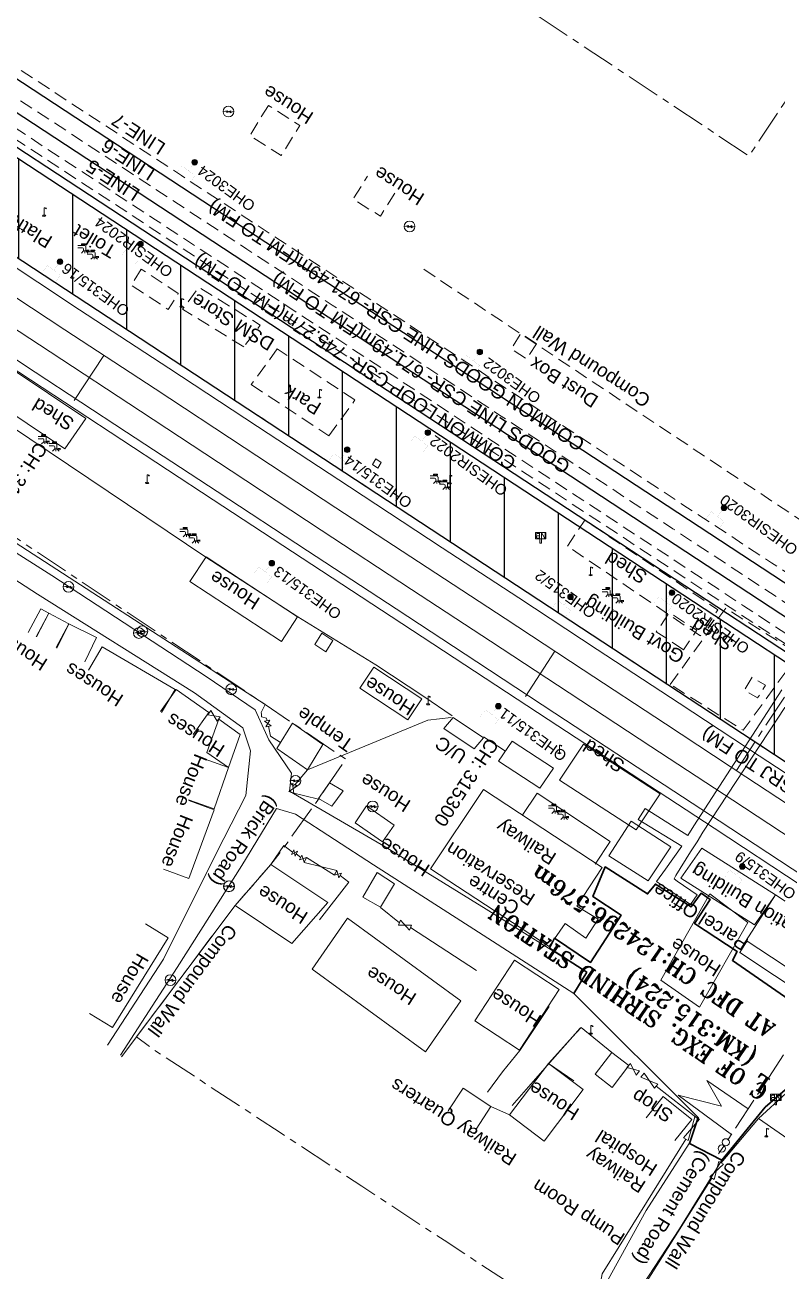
# Model space of a CAD drawing. Header units: metres. Extents: x 628572 to 650094, y 3375792 to 3391117.
# Drawn here: x 632341.1 to 632480.5, y 3388671.6 to 3388902.6 of the extents above; entities that cross this region are included whole.
import ezdxf
from ezdxf.enums import TextEntityAlignment as Align

# ---------------------------------------------------------------- set-up
doc = ezdxf.new("R2010")
doc.units = ezdxf.units.M
doc.header["$MEASUREMENT"] = 0
doc.linetypes.add('CENTER', pattern=[2, 1.25, -0.25, 0.25, -0.25])
doc.linetypes.add('DASHED', pattern=[0.75, 0.5, -0.25])
for name, color, linetype, lineweight in [('Building Under Cons.', 251, 'Continuous', 0), ('Commercial Building Semipucca', 251, 'Continuous', 0), ('Compound Wall', 251, 'Continuous', 0), ('DFCC BOUNDARY', 6, 'CENTER', 0), ('Electric Pole', 251, 'Continuous', 0), ('Existing Chainage', 7, 'Continuous', 0), ('Existing IR Track', 143, 'Continuous', 0), ('Existing Railway Boundary', 7, 'CENTER', 0), ('Fence', 251, 'FENCELINE1', 0), ('Footpath', 251, 'Continuous', 0), ('Gate', 251, 'Continuous', 0), ('Govt buliding', 251, 'Continuous', 0), ('Grill', 251, 'Continuous', 0), ('Lamp_Post', 7, 'Continuous', 0), ('Name Board', 251, 'Continuous', 0), ('OHE MAST', 8, 'Continuous', 0), ('Park', 251, 'Continuous', 30), ('Platform', 251, 'Continuous', 0), ('Religious_Place', 251, 'Continuous', 0), ('Residential Building Pucca', 251, 'Continuous', 0), ('Residential Building Semipucca', 251, 'Continuous', 0), ('Shed', 251, 'Continuous', 0), ("SIRHIND STN SRJ's", 251, 'Continuous', 0), ('Step', 7, 'Continuous', 0), ('Subroad Edge', 34, 'Continuous', 0), ('Tank', 7, 'Continuous', 0), ('Tap', 8, 'Continuous', 0), ('Text', 251, 'Continuous', 0)]:
    doc.layers.add(name, color=color, linetype=linetype, lineweight=lineweight)
doc.layers.add('IR PROPOSALS', color=190, linetype='Continuous')
doc.styles.add('NB', font='swissbo.ttf', dxfattribs={"height": 1.5})
doc.styles.add('notes', font='romans.shx', dxfattribs={"height": 2})
doc.styles.add('ROMANT', font='romant__.ttf')
doc.styles.get("Standard").update_dxf_attribs({"font": 'arial.ttf'})
doc.styles.add('Style-Arial', font='arial.ttf')
doc.styles.add('Text', font='arial.ttf', dxfattribs={"height": 2})
doc.linetypes.add('FENCELINE1', pattern='A,6.35,-2.54,[133,ltypeshp.shx,S=2.54,R=0,X=-2.54,Y=0],-2.54,25.4', length=36.83)

# ---------------------------------------------------------------- blocks, each defined once
blk = doc.blocks.new('GT')
at = {"layer": 'Gate'}
for p, q in [((-0.5, -0.5), (-0.5, 0.5)), ((-0.5, 0.5), (0.5, -0.5)), ((0.5, 0.5), (0.5, -0.5))]:
    blk.add_line(p, q, dxfattribs=at)
at = {"layer": 'Gate', "flags": 128}
blk.add_lwpolyline([(0.5, 0.5), (-0.5, -0.5)], dxfattribs=at)
blk = doc.blocks.new('EP')
blk.add_hatch(color=8).paths.add_polyline_path([(0.31, -0.24), (0.31, 0), (-0.31, -0.19), (-0.31, 0.07), (-0.93, -0.01), (-0.21, 0.16), (-0.21, -0.05), (0.43, 0.15), (0.41, -0.1), (0.94, -0.01)])
at = {"color": 8}
for p, q in [((-0.93, -0.01), (-0.21, 0.16)), ((-0.31, 0.07), (-0.93, -0.01)), ((-0.31, -0.19), (-0.31, 0.07)), ((0.31, 0), (-0.31, -0.19)), ((-0.21, 0.16), (-0.21, -0.05)), ((-0.21, -0.05), (0.43, 0.15)), ((0.31, -0.24), (0.31, 0)), ((0.43, 0.15), (0.41, -0.1)), ((0.94, -0.01), (0.31, -0.24)), ((0.41, -0.1), (0.94, -0.01))]:
    blk.add_line(p, q, dxfattribs=at)
blk.add_circle((0, 0), 1, dxfattribs=at)
blk = doc.blocks.new('LP')
at = {"flags": 128}
for points in [[(0, 0), (0, 1.5)], [(0.25, 1.35), (0.44, 1.35)]]:
    blk.add_lwpolyline(points, dxfattribs=at)
for centre, radius, start, end in [((0.07, 0.99), 0.519, 57.6425, 97.3165), ((0.34, 1.33), 0.094, 11.7012, 168.0476)]:
    blk.add_arc(centre, radius, start, end)
at = {"extrusion": (0, 0, -1)}
blk.add_ellipse((0, 0.01), major_axis=(0.308, 0), ratio=0.400495, dxfattribs=at)
blk.add_ellipse((0.35, 1.36), major_axis=(0.0017, 0.0438), ratio=0.461056, start_param=1.74022, end_param=4.575836)
blk = doc.blocks.new('NB')
for p, q in [((-0.98, 0.82), (-0.98, 1.98)), ((-0.98, 1.98), (0.98, 1.98)), ((-0.98, 0.82), (0.98, 0.82)), ((-0.13, 0.82), (-0.13, 0)), ((-0.13, 0), (0.13, 0)), ((0.13, 0.82), (0.13, 0)), ((0.98, 1.98), (0.98, 0.82))]:
    blk.add_line(p, q)
at = {"style": 'NB', "width": 1.025371}
blk.add_text('NB', height=0.988, rotation=180, dxfattribs=at).set_placement((-0.02, 1.38), align=Align.MIDDLE_CENTER)
blk = doc.blocks.new('TAP')
at = {"layer": 'Tap', "color": 8}
for p, q in [((-0.32, 0), (0.32, 0)), ((-1.01, -0.33), (0.24, -0.33)), ((-1.01, -0.75), (-0.18, -0.75)), ((-0.37, -0.12), (-0.37, -0.05)), ((-0.1, -0.17), (-0.32, -0.17)), ((-0.05, -0.22), (-0.05, -0.33)), ((0.03, -0.95), (0.03, -1.32)), ((0.03, -1.32), (0.45, -1.32)), ((0.05, -0.22), (0.05, -0.33)), ((0.1, -0.17), (0.32, -0.17)), ((0.37, -0.12), (0.37, -0.05)), ((0.45, -0.54), (0.45, -1.32))]:
    blk.add_line(p, q, dxfattribs=at)
at = {"layer": 'Tap', "color": 8, "linetype": 'DASHED'}
for p, q in [((-0.37, -1.72), (0.03, -1.32)), ((0.24, -1.32), (0.24, -1.72)), ((0.85, -1.72), (0.45, -1.32))]:
    blk.add_line(p, q, dxfattribs=at)
at = {"layer": 'Tap', "color": 8}
for centre, radius, start, end in [((-0.32, -0.05), 0.0499, 90, 180), ((0.32, -0.05), 0.0499, 0, 90), ((-0.32, -0.12), 0.0499, 180, 270), ((-0.18, -0.95), 0.208, 0, 90), ((-0.1, -0.22), 0.0499, 0, 90), ((0.1, -0.22), 0.0499, 90, 180), ((0.24, -0.54), 0.208, 0, 90), ((0.32, -0.12), 0.0499, 270, 0)]:
    blk.add_arc(centre, radius, start, end, dxfattribs=at)
at = {"layer": 'Tap', "color": 8, "ltscale": 5, "style": 'notes'}
blk.add_text('TAP', height=0.25, rotation=180, dxfattribs=at).set_placement((1.12, -1.15, -147.73))
blk = doc.blocks.new('OHE MAST')
h = blk.add_hatch(color=256)
edge = h.paths.add_edge_path()
edge.add_arc((0, 0), 0.514, 0, 360)
at = {"const_width": 0.01, "flags": 128}
for points in [[(1.5, 3.5), (1.5, 2), (-1.5, 2), (-1.5, 3.5)], [(0, 2), (0, 0)]]:
    blk.add_lwpolyline(points, dxfattribs=at)
blk.add_circle((0, 0), 0.514)

msp = doc.modelspace()

# ---------------------------------------------------------------- hatches: boundary and pattern name
at = {"layer": 'IR PROPOSALS'}
h = msp.add_hatch(dxfattribs=at)
h.set_pattern_fill('ANSI31', color=256, scale=80, angle=45)
h.set_pattern_definition([(90, (0, -1000), (-10, 2e-15), [])])
h.paths.add_polyline_path([(632210.5867, 3388962.7108), (632203.9022, 3388952.5546), (632209.5932, 3388947.8787), (632222.8614, 3388937.6306), (632240.2896, 3388925.4779), (632256.889, 3388913.8808), (632778.9042, 3388571.1376), (632780.9196, 3388574.1997), (632666.9728, 3388659.2735, 0.01509734), (632580.5226, 3388719.8414)])
h.paths.add_polyline_path([(632596.2052, 3388702.5942), (632537.6577, 3388740.6153), (632535.5443, 3388737.3609), (632594.0917, 3388699.3397)], flags=24)

# ---------------------------------------------------------------- linework, layer by layer
at = {"layer": 'Building Under Cons.', "flags": 128}
msp.add_lwpolyline([(632403.2129, 3388779.6892), (632405.7952, 3388783.565), (632414.6827, 3388777.6914), (632412.0986, 3388773.8128), (632403.2129, 3388779.6892)], close=True, dxfattribs=at)
at = {"layer": 'Commercial Building Semipucca', "color": 88, "linetype": 'DASHED', "ltscale": 5, "flags": 128}
for points in [[(632362.6886, 3388857.3612), (632360.8153, 3388854.4093), (632367.677, 3388849.8988), (632369.5502, 3388852.8507), (632362.6886, 3388857.3612)], [(632475.87, 3388781.7059), (632474.4388, 3388779.356), (632476.9017, 3388777.8648), (632478.333, 3388780.2148), (632475.87, 3388781.7059)]]:
    msp.add_lwpolyline(points, close=True, dxfattribs=at)
at = {"layer": 'Commercial Building Semipucca', "flags": 128}
msp.add_lwpolyline([(632341.7252, 3388789.9874), (632344.0679, 3388794.4046), (632345.5879, 3388793.5985), (632343.2452, 3388789.1812)], dxfattribs=at)
msp.add_lwpolyline([(632446.8126, 3388708.143), (632449.8839, 3388712.1688), (632453.0147, 3388709.7196), (632449.9283, 3388705.674), (632446.8126, 3388708.143)], close=True, dxfattribs=at)
at = {"layer": 'Compound Wall', "color": 88, "linetype": 'DASHED', "ltscale": 5, "flags": 128}
msp.add_lwpolyline([(632415.0451, 3388857.3246), (632502.4563, 3388799.109)], dxfattribs=at)
at = {"layer": 'Compound Wall', "flags": 128}
for points in [[(632385.6616, 3388776.6365), (632347.0195, 3388801.6603), (632317.1319, 3388821.0165)], [(632386.0064, 3388773.6445), (632385.8995, 3388774.0905), (632384.9935, 3388774.3456), (632384.9875, 3388774.8756), (632384.9035, 3388775.1446), (632385.6616, 3388776.6365)], [(632420.1025, 3388774.254), (632415.7684, 3388773.7513), (632393.4778, 3388764.5479)], [(632388.4931, 3388769.6093), (632386.6042, 3388770.7954), (632386.2504, 3388772.6095)], [(632430.201, 3388767.9833), (632426.0782, 3388770.6526)], [(632391.1536, 3388761.7741), (632393.4778, 3388764.5479)], [(632395.5364, 3388759.1088), (632390.4925, 3388760.3402)], [(632386.7075, 3388746.9674), (632389.1027, 3388750.5153), (632390.7266, 3388749.2781)], [(632391.4166, 3388748.9771), (632392.2306, 3388748.304)], [(632395.7397, 3388736.7308), (632401.1702, 3388743.7404), (632399.5323, 3388744.9395)], [(632359.0259, 3388711.3295), (632380.0799, 3388739.4039)], [(632410.5447, 3388736.1777), (632407.0339, 3388739.0469)], [(632424.828, 3388727.3086), (632412.5766, 3388735.2925)], [(632449.8839, 3388712.1688), (632444.1783, 3388716.7432), (632442.5951, 3388715.0723), (632438.1558, 3388710.0777), (632442.8515, 3388706.9003)], [(632465.712, 3388699.9947), (632458.0895, 3388705.9052)], [(632430.9491, 3388700.5682), (632427.4902, 3388702.1515)], [(632470.1674, 3388691.6783), (632477.084, 3388699.8828)], [(632498.5969, 3388684.9562), (632477.084, 3388699.8828)], [(632445.7755, 3388665.8711), (632447.6787, 3388668.741), (632448.0689, 3388671.1319), (632451.2743, 3388676.2017), (632463.5867, 3388696.0768)], [(632454.0455, 3388665.9705), (632468.4472, 3388688.8375)]]:
    msp.add_lwpolyline(points, dxfattribs=at)
at = {"layer": 'DFCC BOUNDARY', "ltscale": 5, "flags": 128}
msp.add_lwpolyline([(632847.8113, 3388559.867), (632823.1478, 3388601.9491), (632813.0596, 3388636.2328), (632805.9881, 3388660.2647), (632736.7622, 3388705.193), (632557.6281, 3388824.3279), (632613.4797, 3388910.4077), (632526.1032, 3388954.7408), (632475.3055, 3388878.3297), (632379.3796, 3388941.9242), (632358.475, 3388968.5925), (632330.7512, 3389006.7138), (632310.3928, 3389039.4772), (632283.5392, 3389090.1714), (632272.6049, 3389114.8266)], dxfattribs=at)
at = {"layer": 'Existing Chainage', "color": 7, "linetype": 'Continuous', "lineweight": 13, "flags": 128}
for points in [[(632350.2499, 3388833.0164), (632355.7355, 3388841.3775)], [(632433.8602, 3388778.1503), (632439.3417, 3388786.5141)]]:
    msp.add_lwpolyline(points, dxfattribs=at)
at = {"layer": 'Existing IR Track', "color": 88, "linetype": 'DASHED', "ltscale": 5, "flags": 128}
for points in [[(633000.1943, 3388425.1207), (632980.8729, 3388438.3763), (632969.9208, 3388446.011), (632965.6812, 3388448.9736), (632963.088, 3388450.7806), (632946.0459, 3388464.1297), (632935.5077, 3388473.4175), (632910.9285, 3388493.2914), (632903.3115, 3388498.9645), (632880.1455, 3388515.9492), (632854.3642, 3388535.2785), (632837.8491, 3388547.5665), (632821.6954, 3388559.5571), (632816.7013, 3388563.2674), (632804.8919, 3388572.0413), (632788.9461, 3388583.8405), (632772.6369, 3388595.9781), (632756.1938, 3388608.1459), (632739.6357, 3388619.9941), (632723.2626, 3388631.1555), (632705.82, 3388642.8443), (632688.9108, 3388653.9956), (632667.4202, 3388668.1426), (632655.7713, 3388675.8109), (632636.4897, 3388688.4726), (632622.7228, 3388697.513), (632607.4244, 3388707.5611), (632590.5805, 3388718.6243), (632572.4101, 3388730.5459), (632556.9836, 3388740.6673), (632537.4283, 3388753.504), (632523.3403, 3388762.7518), (632505.1523, 3388774.6785), (632490.7361, 3388784.1318), (632474.2705, 3388794.9698), (632458.6557, 3388805.2479), (632444.5367, 3388814.5101), (632426.498, 3388826.3215), (632413.1982, 3388835.087), (632395.4374, 3388846.7629), (632379.672, 3388857.0952), (632364.8258, 3388866.825), (632347.6113, 3388878.1031), (632333.1995, 3388887.5451), (632315.9658, 3388898.8515), (632300.0243, 3388909.3103), (632283.8139, 3388919.9817), (632267.0789, 3388930.9985), (632250.869, 3388941.6918), (632242.4645, 3388947.236), (632235.374, 3388951.8312), (632232.478, 3388953.721), (632218.7467, 3388962.7003), (632215.8525, 3388964.5789)], [(632935.5077, 3388473.4175), (632911.8991, 3388494.202), (632908.3711, 3388497.324), (632904.5334, 3388500.807), (632889.7872, 3388514.909), (632886.8109, 3388518.1232), (632884.365, 3388520.7462), (632858.5702, 3388543.9409), (632840.5843, 3388557.2261), (632821.9008, 3388571.17), (632820.4253, 3388572.2656), (632789.2028, 3388595.5754), (632756.7621, 3388619.7541), (632694.1151, 3388661.9591), (632672.6522, 3388676.099), (632661.0573, 3388683.7378), (632641.6866, 3388696.3809), (632627.8613, 3388705.4045), (632612.5971, 3388715.429), (632595.8275, 3388726.442), (632577.5883, 3388738.4204), (632562.152, 3388748.558), (632542.621, 3388761.4001), (632528.5975, 3388770.6209), (632510.3727, 3388782.616), (632496.0368, 3388792.0515), (632479.4917, 3388802.9123), (632463.9205, 3388813.1336), (632449.7589, 3388822.4497), (632431.8345, 3388834.2411), (632418.4222, 3388843.0354), (632400.7081, 3388854.6501), (632384.8864, 3388865.0249), (632370.1482, 3388874.6892), (632352.8398, 3388886.0535), (632338.5583, 3388895.4304), (632321.2115, 3388906.8287), (632305.4863, 3388917.1603), (632289.362, 3388926.8742), (632288.5186, 3388927.3122), (632273.0428, 3388935.1838), (632270.2984, 3388936.4674), (632267.0777, 3388937.9451), (632262.5688, 3388939.98), (632252.7141, 3388944.6968), (632244.5257, 3388948.6161), (632243.2593, 3388949.1336), (632240.6371, 3388950.4408), (632235.4449, 3388953.0592), (632235.306, 3388953.1321), (632218.7467, 3388962.7003)], [(632904.5334, 3388500.807), (632898.518, 3388505.993), (632888.992, 3388513.9926), (632882.9258, 3388519.1937), (632855.8557, 3388540.1066), (632838.0319, 3388553.3517), (632824.3736, 3388563.4028), (632819.2776, 3388567.1848), (632807.8086, 3388575.6965), (632791.6576, 3388587.6813), (632775.5094, 3388599.7261), (632758.8225, 3388612.07), (632742.5258, 3388623.8365), (632725.9638, 3388635.2125), (632708.632, 3388646.6755), (632691.4669, 3388657.9493), (632669.9976, 3388672.064), (632658.4187, 3388679.6764), (632639.0761, 3388692.4046), (632625.423, 3388701.3889), (632610.0191, 3388711.5072), (632593.3015, 3388722.4885), (632575.0092, 3388734.4987), (632559.6998, 3388744.5504), (632540.028, 3388757.4576), (632526.0463, 3388766.6314), (632507.7559, 3388778.6381), (632493.4496, 3388788.0293), (632476.8711, 3388798.9256), (632461.1694, 3388809.2455), (632447.1368, 3388818.463), (632429.0956, 3388830.3136), (632415.8028, 3388839.0499), (632398.0656, 3388850.7072), (632382.2789, 3388861.0596), (632367.5289, 3388870.7321), (632350.2312, 3388882.0861), (632335.9586, 3388891.4544), (632318.5856, 3388902.8371), (632302.7618, 3388913.2047), (632287.6229, 3388923.0885), (632286.3619, 3388923.8918), (632271.8465, 3388933.037), (632269.3911, 3388934.5516), (632252.4452, 3388944.2062), (632244.5257, 3388948.6161)], [(632308.3908, 3388901.7772), (632298.4067, 3388886.6939), (632305.4994, 3388882.2074), (632321.5676, 3388871.5282), (632352.2861, 3388851.205), (632385.5765, 3388829.3955), (632419.3699, 3388807.175), (632448.1005, 3388788.3309), (632478.2291, 3388768.5437), (632510.2345, 3388747.5464), (632542.9349, 3388726.104), (632579.9992, 3388701.7063), (632605.8099, 3388684.8094), (632613.1626, 3388679.9908), (632675.1156, 3388639.3413), (632695.0636, 3388626.3268), (632712.4588, 3388614.9346), (632745.7842, 3388593.0671), (632763.1494, 3388581.6259), (632779.9256, 3388570.6856), (632796.7038, 3388559.7624), (632800.2136, 3388557.4911), (632807.5894, 3388567.9646), (632804.1595, 3388570.5159), (632788.0134, 3388582.479), (632771.7633, 3388594.5732), (632755.2162, 3388606.7724), (632738.7471, 3388618.5516), (632722.3729, 3388629.7158), (632704.8707, 3388641.4851), (632687.9956, 3388652.6134), (632654.9682, 3388674.3618), (632621.7307, 3388696.0922), (632589.5433, 3388717.2546), (632556.0809, 3388739.318), (632522.3205, 3388761.4425), (632490.0471, 3388782.6449), (632457.7226, 3388803.8622), (632425.4902, 3388825.0186), (632394.4237, 3388845.3969), (632363.9102, 3388865.3981), (632332.2887, 3388886.0894), (632315.2895, 3388897.1167), (632308.3908, 3388901.7772)]]:
    msp.add_lwpolyline(points, dxfattribs=at)
at = {"layer": 'Existing IR Track', "flags": 128}
for points in [[(632637.1278, 3388662.1697), (632624.5953, 3388670.3845), (632612.1225, 3388678.5603), (632595.5133, 3388689.4469), (632578.8988, 3388700.3369), (632560.4974, 3388712.4273), (632541.8993, 3388724.647), (632525.5261, 3388735.4011), (632509.272, 3388746.0769), (632493.2682, 3388756.6025), (632477.2102, 3388767.1636), (632462.378, 3388776.8853), (632447.1908, 3388786.8396), (632432.6334, 3388796.4038), (632418.4622, 3388805.7142), (632401.2959, 3388816.9875), (632384.2144, 3388828.2049), (632367.7715, 3388838.9952), (632351.2541, 3388849.8345), (632335.738, 3388860.0421)], [(632634.6569, 3388658.2336), (632622.0498, 3388666.511), (632609.6394, 3388674.6592), (632592.9788, 3388685.5917), (632576.5421, 3388696.3772), (632557.9669, 3388708.5788), (632539.5579, 3388720.6712), (632522.9937, 3388731.5498), (632506.686, 3388742.26), (632490.7323, 3388752.7455), (632474.7484, 3388763.2509), (632459.8524, 3388773.0422), (632444.5915, 3388783.0735), (632430.1082, 3388792.5656), (632415.6658, 3388802.0309), (632398.7626, 3388813.1345), (632381.7514, 3388824.3091), (632365.2389, 3388835.1426), (632348.5368, 3388846.1004), (632333.1875, 3388856.1653)], [(632631.9316, 3388654.1859), (632619.3688, 3388662.431), (632606.8783, 3388670.6286), (632590.2914, 3388681.5009), (632573.7242, 3388692.3603), (632555.2667, 3388704.4697), (632536.8251, 3388716.5686), (632520.2799, 3388727.4199), (632503.7452, 3388738.2643), (632488.0023, 3388748.5917), (632472.2924, 3388758.8975), (632457.1098, 3388768.8699), (632441.977, 3388778.8097), (632427.3722, 3388788.4015), (632412.7752, 3388797.9882), (632396.0413, 3388808.9946), (632379.3383, 3388819.9807), (632362.5276, 3388831.0169), (632345.7987, 3388841.9994), (632330.4926, 3388852.0649)], [(632647.7038, 3388638.1571), (632629.6617, 3388650.0223), (632616.7826, 3388658.498), (632604.1081, 3388666.839), (632587.7341, 3388677.6132), (632570.9183, 3388688.6781), (632552.7314, 3388700.6166), (632533.973, 3388712.9303), (632517.7473, 3388723.5717), (632501.3259, 3388734.3415), (632485.4756, 3388744.7513), (632469.776, 3388755.0622), (632454.589, 3388765.0377), (632439.3141, 3388775.0709), (632424.8535, 3388784.5727), (632409.9368, 3388794.3741), (632393.5105, 3388805.1471), (632376.7311, 3388816.1517), (632359.9809, 3388827.1459), (632343.0291, 3388838.2724), (632327.9376, 3388848.18)]]:
    msp.add_lwpolyline(points, dxfattribs=at)
at = {"layer": 'Existing IR Track', "color": 10, "linetype": 'CENTER', "ltscale": 5, "flags": 128}
msp.add_lwpolyline([(632472.9792, 3388764.4138), (632532.6753, 3388855.9735)], dxfattribs=at)
at = {"layer": 'Existing Railway Boundary', "ltscale": 5, "flags": 128}
msp.add_lwpolyline([(631983.38, 3389039.032), (631997.7807, 3389029.4226), (631998.0481, 3389028.4172), (632017.689, 3389013.381), (632054.7643, 3388986.9088), (632106.6339, 3388955.856), (632154.9467, 3388925.0992), (632230.8669, 3388875.9972), (632261.2753, 3388857.0709), (632290.5359, 3388840.2738), (632385.6616, 3388776.6365), (632400.5735, 3388766.5357), (632397.5375, 3388762.1235), (632395.5364, 3388759.1088), (632389.2973, 3388750.367), (632386.7075, 3388746.9674), (632380.0799, 3388739.4039), (632361.8258, 3388715.063), (632365.1364, 3388712.5802), (632373.8273, 3388706.8724), (632388.4278, 3388697.2834), (632403.5607, 3388687.3436), (632418.7904, 3388677.3402), (632434.5002, 3388667.0345), (632450.2517, 3388656.7014), (632466.7864, 3388645.8571), (632483.3195, 3388635.0137), (632501.7611, 3388622.9148), (632520.2525, 3388610.7831), (632536.8197, 3388599.9238), (632553.3588, 3388589.0829), (632565.8495, 3388580.885), (632578.4671, 3388572.604), (632596.9196, 3388560.5289), (632615.4939, 3388548.3741), (632635.6038, 3388535.295), (632652.8405, 3388523.9973), (632669.9946, 3388512.743), (632686.4084, 3388501.9869), (632696.8068, 3388495.1588), (632732.8678, 3388550.0585), (632815.552, 3388494.313), (632865.8266, 3388462.6693), (632954.7858, 3388408.1832), (633025.1519, 3388369.9037), (633056.7277, 3388353.8904), (633065.1399, 3388349.0145), (633088.5914, 3388328.9973), (633152.5885, 3388273.22), (633202.5468, 3388242.3953), (633264.4413, 3388204.6969), (633318.529, 3388171.7998), (633353.1394, 3388148.7029), (633406.9301, 3388112.3266), (633420.502, 3388103.4378), (633436.8123, 3388092.7008), (633466.2362, 3388073.356), (633479.8402, 3388064.4269), (633497.3225, 3388052.9837), (633514.7073, 3388041.6043), (633531.7969, 3388030.3277), (633546.129, 3388020.9518), (633562.4852, 3388010.2117), (633576.5949, 3388000.9466), (633594.4174, 3387989.2137), (633606.8568, 3387981.0241), (633607.7091, 3387982.3188), (633610.8424, 3387980.256), (633626.8506, 3387969.7582), (633642.9494, 3387959.201), (633660.1619, 3387947.8844), (633677.4438, 3387936.5221), (633693.0899, 3387926.2037), (633708.7685, 3387915.8637), (633726.0343, 3387904.4973), (633743.3468, 3387893.1002), (633758.2779, 3387883.3197), (633773.1647, 3387873.5681), (633789.2894, 3387862.9617), (633805.4356, 3387852.3412), (633820.4764, 3387842.4668), (633835.4704, 3387832.6232), (633852.0416, 3387821.7432), (633886.4734, 3387799.1411), (633904.4207, 3387787.3621), (633919.3393, 3387777.5707), (633934.3023, 3387767.7502), (633949.6629, 3387757.6969), (633964.9235, 3387747.7091), (633980.0551, 3387737.7098), (633995.2041, 3387727.6988), (634012.3387, 3387716.4289), (634029.3333, 3387705.2512), (634045.5362, 3387694.5849), (634061.6293, 3387683.9862), (634078.9907, 3387672.5929), (634096.3149, 3387661.224), (634113.1506, 3387650.1721), (634130.0059, 3387639.1072), (634145.8823, 3387628.6414), (634161.8963, 3387618.085), (634177.8703, 3387607.6107), (634193.7633, 3387597.1895), (634209.9993, 3387586.506), (634226.097, 3387575.9134), (634243.1652, 3387564.6955), (634260.1615, 3387553.5249), (634275.6177, 3387543.3646), (634291.1318, 3387533.1662), (634296.8083, 3387529.4449), (634291.9143, 3387522.0113), (634301.9583, 3387515.4268), (634317.7028, 3387505.1053), (634344.1271, 3387487.7818), (634370.6963, 3387470.3636), (634386.1901, 3387460.3813), (634401.9429, 3387450.229), (634426.4972, 3387434.0857), (634451.3792, 3387417.727), (634475.9114, 3387401.5928), (634500.3759, 3387385.5031), (634523.6732, 3387370.1555), (634547.0997, 3387354.7227), (634564.8006, 3387343.068), (634582.571, 3387331.3674), (634601.3879, 3387318.9723), (634620.2858, 3387306.5238), (634639.3106, 3387294.0156), (634658.1243, 3387281.6461), (634679.4814, 3387267.2836), (634702.026, 3387254.0413), (634712.9167, 3387246.4104), (634726.0042, 3387238.4627), (634737.8854, 3387230.0656), (634750.9438, 3387221.7267), (634764.9008, 3387212.4131), (634775.612, 3387204.6159), (634789.3703, 3387195.959), (634801.4607, 3387188.869), (634814.7172, 3387180.8194), (634815.4987, 3387180.2694), (634827.9598, 3387171.3498), (634840.5994, 3387164.128), (634854.2176, 3387155.5292), (634871.8787, 3387143.9515), (634877.6173, 3387139.7695), (634887.5373, 3387132.4757), (634902.4262, 3387121.5277), (634921.3448, 3387107.4791), (634940.6674, 3387093.1306), (634962.2421, 3387077.0753), (634984.1126, 3387060.8), (635000.5185, 3387048.6195), (635017.0238, 3387036.3652), (635035.7455, 3387022.426), (635054.4369, 3387008.5092), (635082.1937, 3386987.9155), (635109.8573, 3386967.3911), (635134.2436, 3386949.2611), (635158.5309, 3386931.2047), (635180.7563, 3386914.7058), (635202.7867, 3386898.3516), (635206.1213, 3386895.8016), (635211.1242, 3386892.0437), (635230.1367, 3386877.9281), (635249.207, 3386863.7701), (635270.9723, 3386847.61), (635292.819, 3386831.3895), (635313.1117, 3386816.3456), (635333.3618, 3386801.3334), (635352.372, 3386787.2182), (635371.5331, 3386772.9909), (635390.4616, 3386758.9197), (635409.8226, 3386744.527), (635427.2062, 3386731.6093), (635445.0434, 3386718.3546), (635461.6171, 3386706.0794), (635478.4695, 3386693.5976), (635493.4196, 3386682.4884), (635508.6023, 3386671.2062), (635518.0063, 3386664.2196), (635527.5618, 3386657.1206), (635543.461, 3386645.2907), (635559.7145, 3386633.1978), (635591.676, 3386610.2688), (635606.0755, 3386599.5015), (635620.6466, 3386588.6057), (635636.5434, 3386576.7606), (635652.3995, 3386564.9458), (635668.2493, 3386553.1365), (635683.9787, 3386541.4169), (635700.2614, 3386528.9886), (635716.7419, 3386516.4094), (635732.9183, 3386504.3569), (635749.0007, 3386492.3748), (635764.9276, 3386480.5277), (635780.91, 3386468.6394), (635796.8963, 3386456.7694), (635812.8908, 3386444.8934), (635829.3631, 3386432.6938), (635845.7912, 3386420.527), (635861.6814, 3386408.7334), (635877.6317, 3386396.8953), (635893.2055, 3386385.3425), (635908.8769, 3386373.7174), (635925.058, 3386361.6972), (635941.2668, 3386349.6564), (635956.6865, 3386338.1889), (635972.0823, 3386326.7391), (635987.7899, 3386315.0493), (636003.5308, 3386303.3347), (636019.0977, 3386291.765), (636034.6476, 3386280.2079), (636050.7681, 3386268.2256), (636066.8961, 3386256.2378), (636083.1084, 3386244.1987), (636099.3561, 3386232.1333), (636114.134, 3386221.1471), (636147.8198, 3386196.1265), (636166.7058, 3386182.1085), (636182.4635, 3386170.4111), (636198.2037, 3386158.7268), (636214.3364, 3386146.7471), (636230.3919, 3386134.8247), (636230.9614, 3386134.4025), (636228.154, 3386130.995), (636300.9317, 3386076.4069), (636382.1931, 3386014.4435), (636463.0816, 3385952.0584), (636544.2755, 3385889.3268), (636568.8921, 3385871.1182), (636613.4471, 3385839.7025), (636628.0709, 3385853.6506), (636650.5128, 3385835.4717), (636693.9069, 3385800.1065), (636686.7095, 3385790.4003), (636696.0629, 3385782.3378), (636710.473, 3385769.9165), (636766.0138, 3385726.4206), (636849.4668, 3385668.9836), (636931.64, 3385608.8479), (637013.8419, 3385548.1951), (637096.6082, 3385488.6336), (637121.9489, 3385470.2058), (637176.9181, 3385426.1737), (637258.1753, 3385363.4078), (637340.1494, 3385301.7514), (637422.2947, 3385241.0852), (637447.0788, 3385223.2045), (637528.2227, 3385160.8768), (637610.9552, 3385100.7612), (637694.8717, 3385041.953), (637753.3499, 3385002.2846), (637771.5944, 3384989.982), (637771.5944, 3384979.4924), (637852.0915, 3384922.0343), (637935.0162, 3384862.0714), (637993.4351, 3384821.4573), (638019.0158, 3384803.2052), (638102.4107, 3384745.0584), (638178.9785, 3384688.3398), (638237.6603, 3384636.8079), (638344.701, 3384557.2221), (638427.4112, 3384496.8586), (638508.4228, 3384435.5926), (638565.3238, 3384391.9743), (638589.782, 3384373.2765), (638631.8324, 3384337.8543), (638619.2503, 3384320.7689), (638700.6253, 3384258.2275), (638758.2306, 3384210.1286), (638748.4263, 3384194.4881), (638832.9819, 3384135.241), (638898.2751, 3384089.8354), (638910.685, 3384104.7359), (638994.0238, 3384045.8483), (639077.2216, 3383986.384), (639102.1383, 3383968.0886), (639159.8745, 3383926.5901), (639184.8741, 3383908.5552), (639242.6613, 3383867.4991), (639268.1519, 3383849.1332), (639327.9549, 3383811.5106), (639354.2186, 3383795.0507), (639414.5653, 3383756.9689), (639440.0428, 3383739.3736), (639498.3493, 3383699.1058), (639523.8465, 3383681.6785), (639574.9736, 3383646.7331), (639583.1624, 3383652.0276), (639689.1575, 3383571.5368), (639770.3529, 3383510.1038), (639826.8338, 3383467.0843), (639851.6063, 3383448.3401), (639907.8381, 3383405.1303), (639928.7552, 3383389.2727), (639932.4136, 3383385.8226), (639987.4639, 3383341.8457), (640012.7135, 3383323.0928), (640093.1273, 3383262.0565), (640171.8725, 3383196.1592), (640228.3322, 3383153.381), (640311.5957, 3383095.2106), (640394.8641, 3383036.2274), (640477.4145, 3382977.0386), (640559.1827, 3382915.4685), (640665.4567, 3382835.3045), (640720.6935, 3382789.5682), (640744.1896, 3382769.9043), (640801.5333, 3382727.7921), (640884.497, 3382668.355), (640967.4181, 3382609.4811), (641049.3321, 3382547.9775), (641130.842, 3382487.0083), (641212.6929, 3382426.3203), (641295.2397, 3382366.2732), (641377.1032, 3382305.6407), (641458.6913, 3382244.4694), (641539.788, 3382182.3426), (641622.1383, 3382122.0097), (641702.364, 3382062.6427), (641784.5528, 3382001.6936), (641867.0132, 3381941.5198), (641973.939, 3381862.1361), (642047.1447, 3381806.5386), (642111.3474, 3381756.247), (642135.5451, 3381737.1522), (642191.6481, 3381692.8805), (642216.3665, 3381674.0919), (642297.8377, 3381612.4104), (642380.4062, 3381552.4772), (642463.3246, 3381492.4122), (642545.7114, 3381431.7783), (642627.5896, 3381371.9523), (642710.042, 3381311.7191), (642794.2249, 3381254.3826), (642875.8129, 3381193.2771), (642956.3456, 3381130.3141), (643036.4583, 3381067.3443), (643117.185, 3381004.8095), (643172.4593, 3380960.8682), (643197.158, 3380942.1115), (643255.3116, 3380901.5691), (643282.0179, 3380885.9855), (643340.0019, 3380844.3971), (643414.9945, 3380785.1482), (643451.8986, 3380756.7808), (643532.8037, 3380694.4612), (643535.2972, 3380692.6635), (643551.2784, 3380680.8194), (643567.3357, 3380668.919), (643583.0638, 3380657.2952), (643598.7082, 3380645.7333), (643614.3081, 3380634.1892), (643630.1523, 3380622.4653), (643650.0814, 3380608.0318), (643669.585, 3380593.9065), (643682.7179, 3380584.1884), (643695.5222, 3380574.7117), (643709.3225, 3380564.4893), (643722.9637, 3380554.3847), (643737.887, 3380543.3483), (643752.8235, 3380532.3022), (643768.2592, 3380520.8389), (643783.7331, 3380509.3472), (643799.7855, 3380497.4973), (643815.9413, 3380485.5714), (643832.7782, 3380473.1288), (643849.7289, 3380460.6021), (643866.059, 3380448.5159), (643882.3496, 3380436.4589), (643898.3816, 3380424.7148), (643914.2305, 3380413.1048), (643929.3278, 3380401.9147), (643944.4267, 3380390.7231), (643959.7518, 3380379.1349), (643975.3902, 3380367.3097), (643987.907, 3380358.1055), (644000.1603, 3380349.0958), (644017.4569, 3380336.3184), (644034.4669, 3380323.7528), (644046.4455, 3380314.9727), (644249.4258, 3380165.3983), (644621.007, 3379887.6965), (644676.9944, 3379845.4482), (644702.8645, 3379825.9912), (644738.6024, 3379799.4801), (644742.2817, 3379796.7418), (644771.2557, 3379773.8192), (644804.6479, 3379750.2058), (644834.554, 3379728.6172), (644848.5372, 3379718.5093), (644863.2911, 3379707.9396), (644878.1999, 3379697.2589), (644893.8111, 3379686.127), (644909.381, 3379675.0245), (644918.4816, 3379668.5863), (644935.1691, 3379656.7791), (644907.7997, 3379620.3367), (644936.8456, 3379598.666), (644961.4527, 3379618.4234), (645145.9779, 3379481.4776), (645154.4712, 3379493.1591), (645276.7247, 3379402.534), (645270.2115, 3379393.7381), (645468.3754, 3379252.8811), (645478.6859, 3379267.1096), (645498.5589, 3379252.3702), (645510.5872, 3379243.9988), (645510.5872, 3379243.9988), (645531.3517, 3379228.922), (645544.8911, 3379218.91), (645549.0311, 3379215.8257)], dxfattribs=at)
at = {"layer": 'Fence', "color": 88, "linetype": 'DASHED', "ltscale": 5}
msp.add_lwpolyline([(632387.8955, 3388842.5784), (632383.063, 3388835.9527), (632397.4443, 3388826.4817), (632402.2768, 3388833.1073), (632387.8955, 3388842.5784)], close=True, dxfattribs=at)
at = {"layer": 'Footpath', "flags": 128}
msp.add_lwpolyline([(632502.0471, 3388715.032), (632501.262, 3388713.859), (632500.2071, 3388714.5441), (632499.481, 3388713.4992), (632473.6273, 3388730.6591), (632474.8484, 3388732.645)], dxfattribs=at)
at = {"layer": 'Footpath'}
for p in [(632474.8484, 3388732.645), (632473.6273, 3388730.659)]:
    msp.add_point(p, dxfattribs=at)
at = {"layer": 'Govt buliding', "color": 88, "linetype": 'DASHED', "ltscale": 5, "flags": 128}
for points in [[(632381.6805, 3388842.9478), (632370.358, 3388849.9356), (632373.3653, 3388853.9994), (632384.7464, 3388846.9754), (632381.6805, 3388842.9478)], [(632435.9106, 3388843.5337), (632433.0587, 3388845.509), (632431.2975, 3388842.5722), (632434.0933, 3388840.708), (632435.9106, 3388843.5337)], [(632463.1904, 3388786.8128), (632458.1326, 3388790.1152), (632460.5559, 3388793.709), (632465.6137, 3388790.4067), (632463.1904, 3388786.8128)]]:
    msp.add_lwpolyline(points, close=True, dxfattribs=at)
at = {"layer": 'Govt buliding', "flags": 128}
for points in [[(632407.1619, 3388821.4939), (632406.5159, 3388820.444), (632405.5129, 3388821.1291), (632406.159, 3388822.179), (632407.1619, 3388821.4939)], [(632426.1295, 3388760.8626), (632416.2974, 3388746.1773), (632438.2704, 3388731.7757), (632441.2657, 3388736.0574), (632445.0415, 3388733.3552), (632447.3547, 3388736.829), (632443.4009, 3388739.2873), (632448.0844, 3388746.4319), (632426.1295, 3388760.8626)], [(632453.4731, 3388755.0045), (632460.7997, 3388750.272), (632456.6353, 3388743.9323), (632449.3236, 3388748.5819), (632453.4731, 3388755.0045)], [(632480.2181, 3388741.3396), (632476.3231, 3388735.8034), (632462.6443, 3388744.4669), (632466.5691, 3388750.0454), (632480.2181, 3388741.3396)], [(632500.9932, 3388715.6511), (632506.4208, 3388724.0287), (632480.2181, 3388741.3396), (632474.7884, 3388732.875), (632500.9932, 3388715.6511)]]:
    msp.add_lwpolyline(points, close=True, dxfattribs=at)
for points in [[(632433.2793, 3388756.0566), (632436.0484, 3388760.2198), (632449.5508, 3388751.2388), (632446.7817, 3388747.0757)], [(632419.5871, 3388701.3182), (632422.3084, 3388705.5128), (632427.4912, 3388702.1505), (632424.7699, 3388697.9559)]]:
    msp.add_lwpolyline(points, dxfattribs=at)
at = {"layer": 'Grill', "flags": 128}
for points in [[(632420.2865, 3388774.52), (632415.0728, 3388778.1094), (632406.1502, 3388783.991), (632391.6718, 3388792.8771), (632374.6457, 3388803.9793), (632327.455, 3388835.6358), (632316.7395, 3388842.7206), (632313.4789, 3388837.826)], [(632569.7039, 3388657.536), (632565.0704, 3388663.4084), (632556.0383, 3388675.66), (632521.9438, 3388697.2835), (632507.7602, 3388702.2916), (632496.9904, 3388705.5154), (632494.3335, 3388706.0006), (632490.8925, 3388706.2508), (632485.2175, 3388705.9222), (632482.1944, 3388704.6184), (632477.085, 3388699.8828)]]:
    msp.add_lwpolyline(points, dxfattribs=at)
at = {"layer": 'IR PROPOSALS'}
for points in [[(632179.9586, 3388984.8206), (632179.9586, 3388984.8206, 0.02929583), (632203.5318, 3388971.2492), (632260.2912, 3388942.8592, -0.02929583), (632283.8644, 3388929.2878), (632587.5275, 3388729.9278, -0.01509734), (632674.0605, 3388669.3018), (632962.392, 3388454.0306)], [(632203.9022, 3388952.5546), (632209.5932, 3388947.8787), (632222.8614, 3388937.6306), (632240.2896, 3388925.4779), (632256.889, 3388913.8808), (632778.9042, 3388571.1376), (632780.9196, 3388574.1997), (632666.9728, 3388659.2735, 0.01509734), (632580.5226, 3388719.8414), (632210.5867, 3388962.7108), (632203.9022, 3388952.5546)], [(633059.2784, 3388375.441), (633059.2784, 3388375.441, -0.00905281), (633046.3019, 3388384.7684), (632823.2362, 3388551.3115), (632821.5694, 3388552.5559), (632671.018, 3388664.9592, 0.01509734), (632584.4849, 3388725.5851), (632243.3097, 3388949.5726, 0.02929583), (632219.7365, 3388963.1439), (632219.7365, 3388963.1439)], [(632234.9918, 3388948.6933), (632581.4424, 3388721.2425, -0.01509734), (632667.9755, 3388660.6165), (632903.8713, 3388484.4943)]]:
    msp.add_lwpolyline(points, format="xyb", dxfattribs=at)
at = {"layer": 'Park', "flags": 128}
for points in [[(632445.249, 3388727.0281), (632438.3643, 3388731.4517), (632439.2905, 3388733.3566), (632445.9461, 3388728.8491), (632451.5938, 3388737.6017), (632446.359, 3388741.0591), (632446.359, 3388741.0591), (632448.6224, 3388746.5479), (632456.5251, 3388741.5323), (632457.9522, 3388743.3692), (632464.5639, 3388739.1377), (632466.4301, 3388741.6716), (632468.119, 3388740.4835), (632465.2357, 3388736.0467), (632473.1433, 3388730.8341), (632472.2372, 3388729.1992), (632497.1539, 3388711.9793)], [(632483.8475, 3388706.8063), (632478.3192, 3388701.9977), (632470.2825, 3388692.1863), (632464.2487, 3388695.2768), (632465.891, 3388700.0846), (632442.8367, 3388723.0903), (632445.249, 3388727.0281)]]:
    msp.add_lwpolyline(points, dxfattribs=at)
at = {"layer": 'Platform', "flags": 128}
msp.add_lwpolyline([(632211.4593, 3388922.3883), (632218.436, 3388917.9778), (632278.9211, 3388878.3623), (632282.4009, 3388876.0821), (632284.8348, 3388874.4699), (632310.0316, 3388857.8861), (632311.6665, 3388856.8879), (632342.1781, 3388836.8627), (632376.0354, 3388814.6152), (632408.9858, 3388792.9598), (632438.1164, 3388773.8417), (632468.841, 3388753.7364), (632501.0734, 3388732.4791), (632533.1279, 3388711.4887), (632576.5708, 3388682.9345), (632581.6705, 3388679.5562), (632603.0775, 3388665.4756), (632628.6243, 3388648.6867), (632664.9415, 3388624.8151), (632672.8811, 3388619.6725), (632677.9009, 3388616.2921), (632675.4386, 3388612.6823), (632670.4919, 3388616.0956)], dxfattribs=at)
at = {"layer": 'Religious_Place', "flags": 128}
msp.add_lwpolyline([(632393.4778, 3388764.5479), (632387.831, 3388768.4684), (632390.6834, 3388773.1881), (632396.3406, 3388769.2605), (632393.4778, 3388764.5479)], close=True, dxfattribs=at)
at = {"layer": 'Residential Building Pucca', "color": 88, "linetype": 'DASHED', "ltscale": 5, "flags": 128}
msp.add_lwpolyline([(632386.2388, 3388887.7175), (632382.7946, 3388882.1157), (632388.6341, 3388878.3953), (632392.0788, 3388883.9979), (632386.2388, 3388887.7175)], close=True, dxfattribs=at)
msp.add_lwpolyline([(632409.6476, 3388871.4227), (632407.0053, 3388867.178), (632401.9395, 3388870.3313), (632404.5818, 3388874.5761)], dxfattribs=at)
at = {"layer": 'Residential Building Pucca', "flags": 128}
for points in [[(632371.7003, 3388799.4605), (632374.6927, 3388804.0293), (632391.6688, 3388792.8801), (632388.6764, 3388788.3111), (632371.7003, 3388799.4605)], [(632378.8568, 3388764.959), (632381.0292, 3388771.1059), (632377.0475, 3388773.9451), (632374.8552, 3388767.7423), (632378.8568, 3388764.959)], [(632418.7503, 3388772.1951), (632420.4755, 3388774.2459), (632426.0772, 3388770.4724), (632424.3519, 3388768.4214), (632418.7503, 3388772.1951)], [(632395.5264, 3388759.2008), (632397.9893, 3388757.7936), (632400.1175, 3388760.6495), (632397.5375, 3388762.1235), (632395.5264, 3388759.2008)], [(632402.322, 3388754.7063), (632407.3808, 3388751.1699), (632409.577, 3388754.2538), (632404.4397, 3388757.8451), (632402.322, 3388754.7063)], [(632380.0799, 3388739.4039), (632386.7075, 3388746.9674), (632397.269, 3388739.9147), (632390.6174, 3388732.3237), (632380.0799, 3388739.4039)], [(632415.3649, 3388712.2433), (632421.9156, 3388721.7269), (632400.9097, 3388737.0664), (632394.359, 3388727.5827), (632415.3649, 3388712.2433)], [(632432.793, 3388712.5691), (632440.1348, 3388723.8005), (632431.8352, 3388729.2461), (632424.491, 3388718.0111), (632432.793, 3388712.5691)]]:
    msp.add_lwpolyline(points, close=True, dxfattribs=at)
for points in [[(632343.2067, 3388789.2019), (632345.5879, 3388793.5985), (632349.2737, 3388791.6022), (632346.8925, 3388787.2056)], [(632347.0658, 3388787.1151), (632349.2717, 3388791.6022), (632354.4146, 3388789.0738), (632352.2086, 3388784.5868)], [(632352.9188, 3388783.0439), (632355.4434, 3388787.3597), (632368.9569, 3388779.4547), (632366.4322, 3388775.1389)], [(632366.2418, 3388775.3586), (632369.1249, 3388779.4437), (632375.196, 3388775.1591), (632372.313, 3388771.074)], [(632374.1381, 3388766.6143), (632378.8558, 3388764.958), (632376.1712, 3388757.3112), (632371.4535, 3388758.9675)], [(632371.5178, 3388758.8311), (632376.2071, 3388757.0959), (632371.5003, 3388744.3756), (632366.811, 3388746.1107)], [(632363.4545, 3388736.0146), (632367.7015, 3388733.3758), (632357.3663, 3388716.7416), (632353.1193, 3388719.3803)]]:
    msp.add_lwpolyline(points, dxfattribs=at)
at = {"layer": 'Residential Building Semipucca', "flags": 128}
for points in [[(632396.9174, 3388786.4107), (632398.2065, 3388788.4946), (632396.1336, 3388789.8667), (632394.8315, 3388787.7619), (632396.9174, 3388786.4107)], [(632407.0359, 3388739.0609), (632409.6122, 3388743.4168), (632406.4144, 3388745.515), (632403.7171, 3388740.9546), (632407.0359, 3388739.0609)], [(632430.9391, 3388700.5592), (632438.1608, 3388710.0857), (632444.6034, 3388705.2522), (632437.3523, 3388695.6869), (632430.9391, 3388700.5592)]]:
    msp.add_lwpolyline(points, close=True, dxfattribs=at)
msp.add_lwpolyline([(632456.2723, 3388700.0315), (632459.3753, 3388703.9521), (632464.69, 3388699.7457), (632461.587, 3388695.8251)], dxfattribs=at)
at = {"layer": 'Shed', "flags": 128}
for points in [[(632348.5361, 3388824.0692), (632352.4425, 3388829.6779), (632338.3832, 3388839.072), (632334.476, 3388833.4622), (632348.5361, 3388824.0692)], [(632458.8704, 3388760.1002), (632444.6511, 3388769.2982), (632440.1896, 3388762.6175), (632454.409, 3388753.4194), (632458.8704, 3388760.1002)], [(632475.0638, 3388736.2209), (632466.1245, 3388720.5116), (632458.9559, 3388725.5191), (632468.0733, 3388741.5414), (632475.0638, 3388736.2209)]]:
    msp.add_lwpolyline(points, close=True, dxfattribs=at)
at = {"layer": 'Shed', "color": 88, "linetype": 'DASHED', "ltscale": 5, "flags": 128}
msp.add_lwpolyline([(632441.6528, 3388805.9894), (632444.8612, 3388810.8522), (632469.5169, 3388794.2234), (632466.3073, 3388789.3587), (632441.6528, 3388805.9894)], close=True, dxfattribs=at)
msp.add_lwpolyline([(632460.6839, 3388780.387), (632470.993, 3388794.5063), (632484.5213, 3388785.9893), (632474.2123, 3388771.87), (632460.6839, 3388780.387)], dxfattribs=at)
at = {"layer": "SIRHIND STN SRJ's", "color": 7, "linetype": 'CENTER', "lineweight": 15, "ltscale": 5}
msp.add_line((632531.047, 3388786.9443), (632469.6749, 3388693.3248), dxfattribs=at)
at = {"layer": "SIRHIND STN SRJ's", "color": 7, "lineweight": 15}
msp.add_lwpolyline([(632472.0474, 3388696.9256), (632462.1846, 3388704.2537), (632470.211, 3388702.1646), (632467.465, 3388706.9321), (632475.1775, 3388701.6772)], dxfattribs=at)
at = {"layer": "SIRHIND STN SRJ's", "color": 7}
for centre in [(632470.2497, 3388694.3248), (632470.9992, 3388695.4909)]:
    msp.add_circle(centre, 0.6717, dxfattribs=at)
at = {"layer": 'Step', "flags": 128}
msp.add_lwpolyline([(632483.2148, 3388778.1694), (632493.0673, 3388771.8226), (632491.7972, 3388770.1047), (632486.8624, 3388773.2291), (632485.5095, 3388774.0472), (632481.9246, 3388776.1185), (632466.7769, 3388753.0086), (632465.7138, 3388751.1937), (632464.4656, 3388749.3357), (632461.7293, 3388744.9239), (632461.4143, 3388744.341), (632462.0012, 3388743.8859), (632465.7131, 3388741.3817), (632464.4629, 3388739.5687), (632460.6281, 3388742.14), (632458.1602, 3388743.8492), (632459.8164, 3388746.1291), (632462.8627, 3388750.4039), (632454.7531, 3388755.3175), (632456.0892, 3388757.3754), (632463.9799, 3388752.3738), (632465.071, 3388754.1607), (632481.385, 3388779.3542)], dxfattribs=at)
at = {"layer": 'Subroad Edge', "flags": 128}
for points in [[(632203.259, 3388890.3749), (632228.6978, 3388874.458), (632248.0919, 3388862.0926), (632303.4054, 3388828.1315), (632328.7422, 3388811.5587), (632346.1384, 3388800.5764), (632374.698, 3388781.8453), (632383.8126, 3388775.6487), (632386.3442, 3388770.1185), (632390.5397, 3388763.9372), (632390.1388, 3388760.584), (632407.8707, 3388750.2459), (632426.5979, 3388738.7155)], [(632356.401, 3388713.4667), (632366.8252, 3388729.4099), (632376.6026, 3388749.1782), (632382.0634, 3388759.7768), (632382.91, 3388768.0487), (632381.4893, 3388772.3478), (632372.5258, 3388778.8025), (632343.4631, 3388797.1126), (632337.8114, 3388800.729), (632335.9315, 3388801.9252), (632326.6239, 3388807.4458), (632300.7471, 3388823.7177), (632282.3439, 3388835.2621), (632279.3741, 3388837.0783), (632245.6226, 3388858.3328), (632235.5361, 3388865.1145), (632232.9712, 3388866.7177), (632226.4715, 3388870.7772), (632200.8057, 3388886.8491)], [(632424.2996, 3388734.9877), (632405.7125, 3388746.901), (632391.2532, 3388756.2981), (632387.7512, 3388757.3784), (632381.3505, 3388746.8338), (632369.3671, 3388727.8777), (632358.8179, 3388711.6435)], [(632426.5979, 3388738.7155), (632445.249, 3388727.0281)], [(632424.2996, 3388734.9877), (632442.8367, 3388723.0903)], [(632426.8334, 3388704.7965), (632429.6137, 3388708.5743), (632432.8289, 3388712.4991), (632438.2795, 3388720.6587)], [(632431.4062, 3388702.3122), (632437.0527, 3388708.7488), (632444.0003, 3388716.6722)], [(632464.2457, 3388695.2738), (632456.2678, 3388682.8683), (632448.5537, 3388668.8029)], [(632470.2939, 3388692.1947), (632470.2825, 3388692.1863), (632462.4355, 3388679.4519), (632453.1755, 3388665.3146)]]:
    msp.add_lwpolyline(points, dxfattribs=at)
at = {"layer": 'Tank', "flags": 128}
msp.add_lwpolyline([(632428.8949, 3388766.1373), (632431.4242, 3388769.8742), (632439.0578, 3388764.8536), (632436.5269, 3388761.1145), (632428.8949, 3388766.1373)], close=True, dxfattribs=at)

# ---------------------------------------------------------------- block references
at = {"layer": 'Compound Wall'}
for p, xscale, zscale, rotation in [((632391.0716, 3388749.1276), 0.7527954571797142, 0.8676378606191145, 335.9958025687952), ((632392.6626, 3388748.076), 0.9769503571422425, 0.9884079912375469, 331.9958025687893), ((632395.8969, 3388746.6368), 6.105907713032106, 2.471013499160234, 156.9958025688047)]:
    msp.add_blockref('GT', p, dxfattribs=dict(at, xscale=xscale, zscale=zscale, rotation=rotation))
at = {"layer": 'Electric Pole'}
for p in [(632378.8457, 3388886.574), (632412.4071, 3388865.2736), (632349.2052, 3388798.4562), (632362.2346, 3388789.9042), (632362.8836, 3388790.2222), (632379.3439, 3388779.473), (632379.3619, 3388779.493), (632391.2696, 3388762.4971), (632405.5693, 3388757.7611), (632378.9292, 3388742.94), (632378.9522, 3388742.955), (632368.0909, 3388725.5628)]:
    msp.add_blockref('EP', p, dxfattribs=at)
at = {"layer": 'Gate'}
for p, xscale, zscale, rotation in [((632376.18, 3388774.5327), 2.097091795663691, 1.448133901151303, 325.9958025688038), ((632386.1284, 3388773.127), 1.063372464999661, 1.031199527249533, 102.9958025687987), ((632390.823, 3388761.0571), 1.579011399888588, 1.256587203455688, 64.99580256880596), ((632399.1158, 3388745.1825), 0.9644091456768493, 0.9820433522390187, 149.9958025688105), ((632411.5607, 3388735.7351), 2.21635940217973, 1.4887442366571, 335.9958025687975), ((632453.8662, 3388709.029), 2.202272008340774, 1.484005393636012, 140.9958025688075), ((632456.825, 3388706.9203), 3.242952512614089, 1.800819955635237, 140.9958025688074), ((632464.6494, 3388698.0357), 4.457168271503414, 2.111200670590887, 61.99580256880147), ((632469.3073, 3388690.2579), 3.321096355180046, 1.822387542533159, 58.99580256880144)]:
    msp.add_blockref('GT', p, dxfattribs=dict(at, xscale=xscale, zscale=zscale, rotation=rotation))
at = {"layer": 'Lamp_Post'}
for p in [(632344.6793, 3388867.2485), (632370.154, 3388850.3667), (632395.7108, 3388833.5578), (632363.7707, 3388817.7221), (632419.8637, 3388817.665), (632445.9364, 3388800.6141), (632415.8417, 3388776.6763), (632440.182, 3388767.6235), (632445.9812, 3388715.6191), (632478.5178, 3388696.5627)]:
    msp.add_blockref('LP', p, dxfattribs=at)
at = {"layer": 'Name Board'}
for p in [(632436.7018, 3388806.5478), (632480.2572, 3388702.4406)]:
    msp.add_blockref('NB', p, dxfattribs=at)
at = {"layer": 'OHE MAST', "color": 2, "rotation": 143.3908318566117}
for p in [(632372.5871, 3388877.176), (632362.5439, 3388862.0242), (632347.6337, 3388858.7313), (632425.4264, 3388842.0066), (632415.7913, 3388827.0613), (632400.8431, 3388823.8794), (632470.6593, 3388813.1033), (632386.8716, 3388802.8454), (632461.0182, 3388797.371), (632442.2311, 3388796.6124), (632428.8516, 3388776.3384), (632474.0834, 3388746.62)]:
    msp.add_blockref('OHE MAST', p, dxfattribs=at)
at = {"layer": 'Tap'}
for p in [(632351.9599, 3388862.062), (632353.6998, 3388860.8989), (632344.5863, 3388826.6765), (632346.6122, 3388825.3464), (632417.2248, 3388819.3552), (632418.9617, 3388818.2381), (632370.8501, 3388809.4736), (632372.513, 3388808.3035), (632449.1172, 3388798.3169), (632450.9912, 3388797.1617), (632439.1643, 3388758.1816), (632440.8142, 3388757.0715)]:
    msp.add_blockref('TAP', p, dxfattribs=at)

# ---------------------------------------------------------------- texts
at = {"layer": 'Existing Chainage', "color": 7, "lineweight": 0, "char_height": 2.5, "attachment_point": 4, "line_spacing_factor": 0.6, "style": 'Style-Arial'}
for s, insert, rotation in [('CH: 315400', (632344.416, 3388824.8838), 236.732165), ('CH: 315300', (632428.0302, 3388770.0149), 236.759823)]:
    msp.add_mtext(s, dxfattribs=dict(at, insert=insert, rotation=rotation))
at = {"layer": 'Existing IR Track', "color": 88, "lineweight": 0}
for s, p in [('LINE-7', (632357.6042, 3388885.3725)), ('LINE-6', (632355.6859, 3388880.5899)), ('LINE-5', (632352.8842, 3388876.801)), ('COMMON GOODS LINE CSR- 671.49m(FM TO FM)', (632375.4335, 3388869.2873)), ('COMMON LOOP CSR- 745.27m(FM TO FM)', (632372.784, 3388859.2293)), ('GOODS LINE CSR- 671.49m(FM TO FM)', (632387.2237, 3388855.7263))]:
    msp.add_text(s, height=2.5, rotation=147, dxfattribs=at).set_placement(p, align=Align.MIDDLE_RIGHT)
at = {"layer": 'IR PROPOSALS'}
msp.add_text('CSR- 691.85m(SRJ TO FM)', height=2.5, rotation=147, dxfattribs=at).set_placement((632466.8479, 3388771.6144), align=Align.MIDDLE_RIGHT)
at = {"layer": 'OHE MAST'}
for s, p in [('OHE3024', (632374.0847, 3388876.7514)), ('OHESIR2024', (632355.0405, 3388867.2281)), ('OHE315/16', (632348.8938, 3388858.6398)), ('OHE3022', (632426.9874, 3388841.1194)), ('OHESIR2022', (632417.0723, 3388826.6854)), ('OHE315/14', (632401.2519, 3388823.0639)), ('OHESIR3020', (632470.8711, 3388815.737)), ('OHE315/13', (632388.1584, 3388802.4547)), ('OHE315/2', (632436.5817, 3388801.7508)), ('OHESIR2020', (632461.8975, 3388797.4422)), ('OHE315/11', (632429.9385, 3388776.1596)), ('OHE315/9', (632473.652, 3388749.6121))]:
    msp.add_text(s, height=2, rotation=144, dxfattribs=at).set_placement(p, align=Align.RIGHT)
at = {"layer": "SIRHIND STN SRJ's", "color": 7, "char_height": 3, "attachment_point": 7, "rotation": 145.941184, "line_spacing_factor": 0.6, "style": 'ROMANT'}
for s, insert in [('{\\C10;AT DFC CH:124296.576m}', (632480.4029, 3388717.0855)), ('C OF EXG. SIRHIND STATION', (632479.1002, 3388705.5403)), ('(KM:315.224)', (632477.4875, 3388712.7991)), ('L', (632479.3695, 3388707.0001))]:
    msp.add_mtext(s, dxfattribs=dict(at, insert=insert))
at = {"layer": 'Subroad Edge', "style": 'Text'}
for s, rotation, p in [('(Brick Road)', 235.379833, (632386.1713, 3388760.0622)), ('(Cement Road)', 238.525526, (632466.2202, 3388694.1458))]:
    msp.add_text(s, height=2.5, rotation=rotation, dxfattribs=at).set_placement(p)
at = {"layer": 'Text', "color": 88, "linetype": 'DASHED', "ltscale": 5}
for s, p in [('House', (632394.8288, 3388886.191)), ('House', (632415.3893, 3388871.1368)), ('Dust Box', (632447.6174, 3388833.6059))]:
    msp.add_text(s, height=2.5, rotation=147.453973, dxfattribs=at).set_placement(p)
at = {"layer": 'Text', "color": 88}
for s, rotation, p in [('Platform', 148.556139, (632346.4448, 3388863.2091)), ('Compound Wall', 147.453973, (632457.3119, 3388833.6603))]:
    msp.add_text(s, height=2.5, rotation=rotation, dxfattribs=at).set_placement(p)
at = {"layer": 'Text', "style": 'Text'}
for s, p in [('Toilet', (632354.0148, 3388862.4913)), ('Shed', (632346.352, 3388830.4547)), ('Sirhind Station Building', (632480.4275, 3388736.8856))]:
    msp.add_text(s, height=2.5, rotation=148.986828, dxfattribs=at).set_placement(p, align=Align.MIDDLE_CENTER)
at = {"layer": 'Text', "color": 88, "linetype": 'DASHED', "ltscale": 5, "style": 'Text'}
for s, p in [('DSM Store', (632379.6365, 3388847.5365)), ('Park', (632392.5464, 3388833.1107)), ('Shed', (632452.5475, 3388802.0385)), ('Govt Building', (632454.0582, 3388790.5014)), ('Shed', (632468.5264, 3388789.6524))]:
    msp.add_text(s, height=2.5, rotation=148.986828, dxfattribs=at).set_placement(p, align=Align.MIDDLE_CENTER)
at = {"layer": 'Text'}
for s, rotation, p in [('House', 147.453973, (632384.9027, 3388796.2019)), ('House', 147.453973, (632345.5452, 3388784.8587)), ('Houses', 147.453973, (632359.6022, 3388778.207)), ('House', 147.453973, (632413.656, 3388776.5573)), ('Temple', 145.228433, (632402.2556, 3388769.765)), ('Houses', 147.453973, (632378.3857, 3388768.8515)), ('U/C', 146.539929, (632423.2544, 3388767.6145)), ('House', 248.25069, (632372.6613, 3388767.7244)), ('House', 147.453973, (632412.8314, 3388758.6442)), ('House', 248.688612, (632370.0366, 3388756.4629)), ('Railway', 147.453973, (632439.8282, 3388748.8604)), ('House', 147.453973, (632416.4048, 3388746.7089)), ('Reservation', 147.453973, (632435.8997, 3388741.2724)), ('House', 147.453973, (632393.7961, 3388737.9001)), ('Centre', 147.453973, (632433.027, 3388739.5714)), ('Parcel Office', 147.453973, (632475.4142, 3388732.9707)), ('Compound Wall', 233.132436, (632378.6367, 3388736.1585)), ('House', 147.453973, (632470.3194, 3388728.1644)), ('House', 239.874841, (632362.0314, 3388730.7497)), ('House', 147.453973, (632413.9081, 3388722.8529)), ('House', 147.453973, (632437.0769, 3388718.8092)), ('Railway Quarters', 147.453973, (632432.469, 3388693.1032)), ('House', 147.453973, (632444.0803, 3388701.4989)), ('Shop', 147.453973, (632461.4894, 3388701.0993)), ('Hospital', 147.453973, (632458.5625, 3388691.175)), ('Railway', 147.453973, (632456.3871, 3388688.0378)), ('Compound Wall', 238.051826, (632472.7511, 3388694.1658)), ('Pump Room', 147.453973, (632452.5577, 3388678.3508))]:
    msp.add_text(s, height=2.5, rotation=rotation, dxfattribs=at).set_placement(p)
at = {"layer": 'Text', "style": 'Text', "width": 0.999999}
msp.add_text('Shed', height=2.5, rotation=147.460037, dxfattribs=at).set_placement((632448.4048, 3388767.1248), align=Align.MIDDLE_CENTER)

doc.saveas('drawing.dxf')
